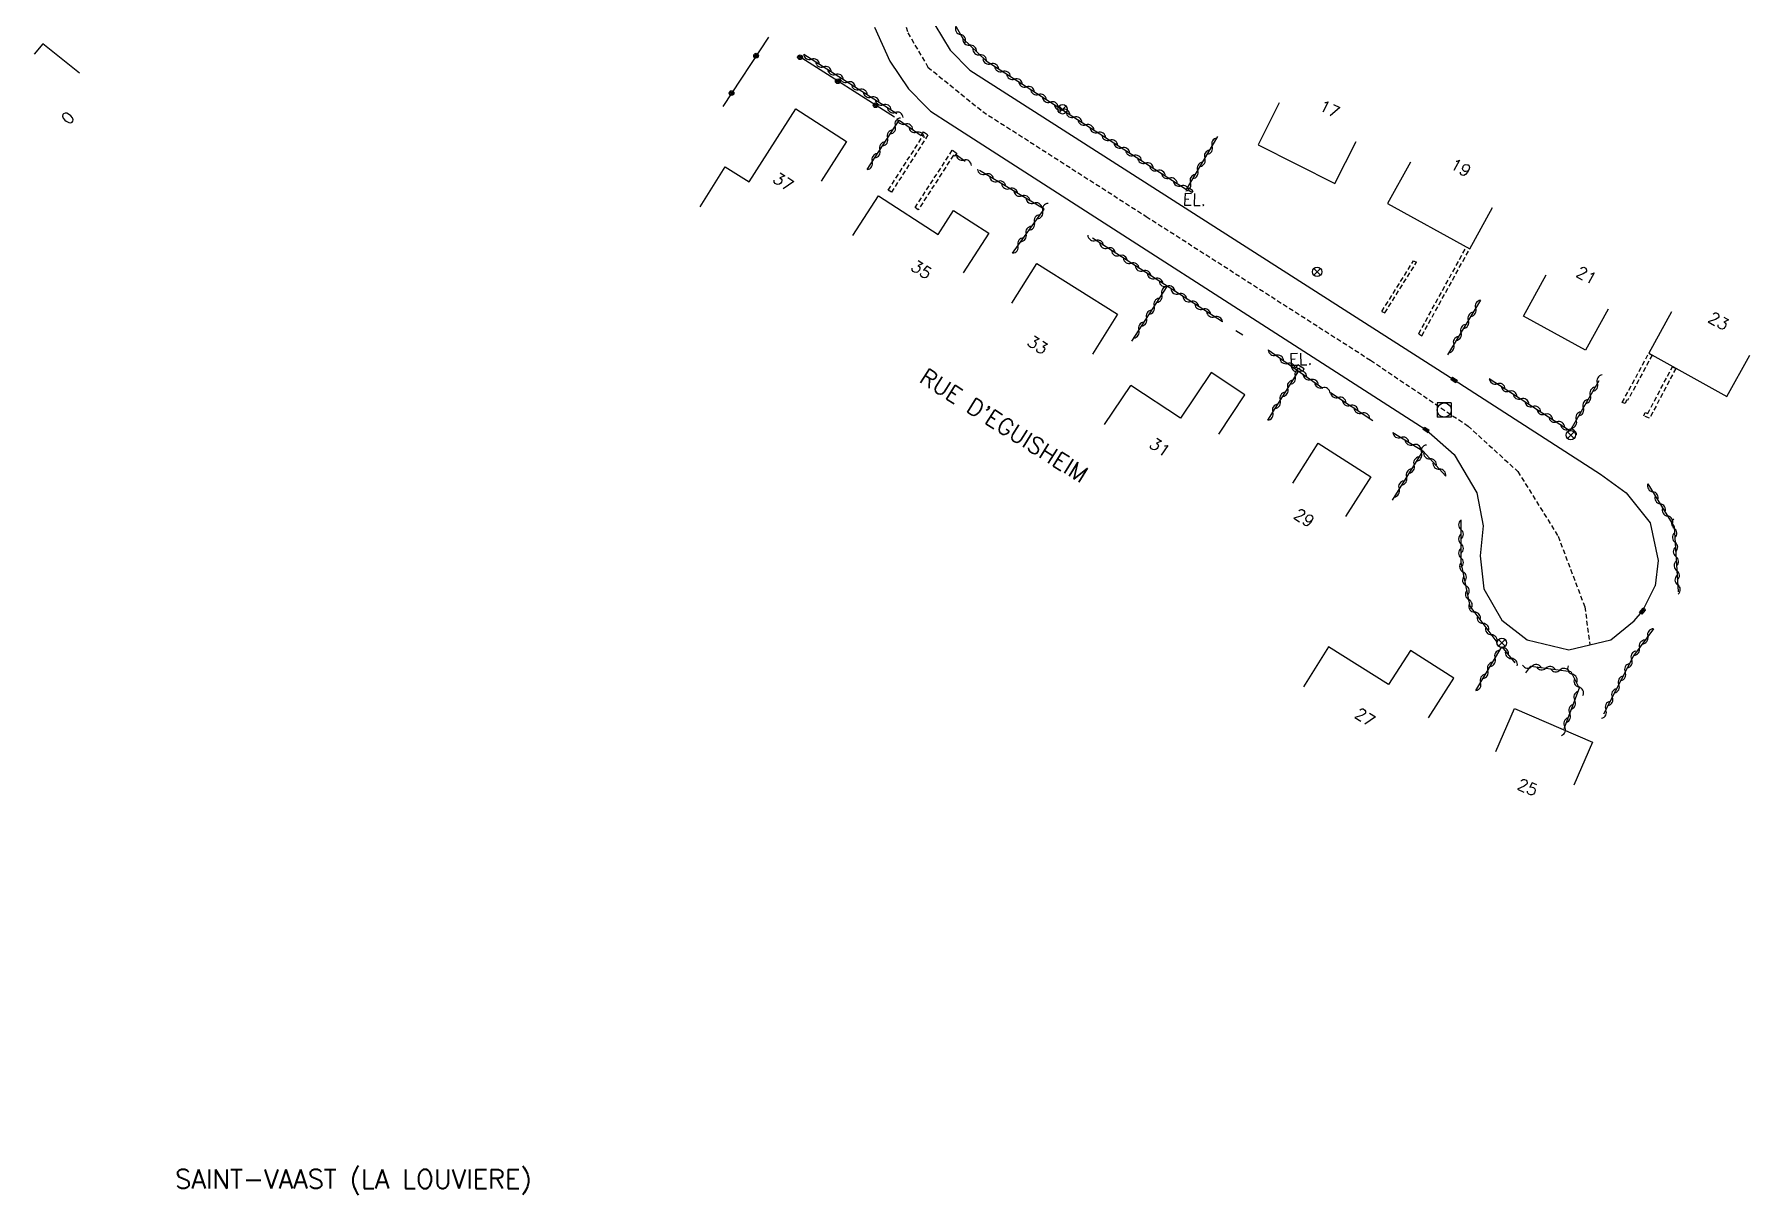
# Model space of a CAD drawing. Header units: millimetres. Extents: x 135999 to 137000, y 128000 to 129000.
# Drawn here: x 136000 to 136181.9, y 128011.8 to 128134.8 of the extents above; entities that cross this region are included whole.
import ezdxf
from ezdxf.enums import TextEntityAlignment as Align

# ---------------------------------------------------------------- set-up
doc = ezdxf.new("R2010")
doc.units = ezdxf.units.MM
doc.linetypes.add('DASHED', pattern=[0.75, 0.5, -0.25])
doc.layers.get('0').update_dxf_attribs({"linetype": 'CONTINUOUS'})
for name, color, linetype in [('W0001', 6, 'DASHED'), ('W0008', 7, 'CONTINUOUS'), ('W0100', 7, 'CONTINUOUS'), ('W0112', 1, 'DASHED'), ('W0310', 3, 'CONTINUOUS'), ('W0322', 7, 'CONTINUOUS'), ('W0400', 7, 'CONTINUOUS'), ('W0420', 7, 'CONTINUOUS'), ('W0469', 7, 'CONTINUOUS'), ('W0980', 7, 'CONTINUOUS'), ('W0984', 7, 'CONTINUOUS'), ('W0989', 7, 'CONTINUOUS'), ('W0991', 7, 'CONTINUOUS')]:
    doc.layers.add(name, color=color, linetype=linetype)
doc.styles.get("Standard").update_dxf_attribs({"font": 'romans.shx', "width": 0.85})

# ---------------------------------------------------------------- blocks, each defined once
blk = doc.blocks.new('T400')
for p, q in [((-0.15, 0.3), (0.15, 0.3)), ((-0.15, -0.25), (-0.15, 0.3)), ((-0.15, 0.15), (0.15, 0.15)), ((-0.15, 0), (0.15, 0)), ((0.15, 0.3), (0.15, -0.25)), ((-0.15, -0.15), (0.15, -0.15)), ((-0.15, -0.25), (-0.15, -0.3)), ((-0.15, -0.3), (0.15, -0.3)), ((0.15, -0.3), (0.15, -0.25))]:
    blk.add_line(p, q)
blk = doc.blocks.new('T420')
for p, q in [((0.75, 0.75), (-0.75, 0.75)), ((-0.75, 0.75), (-0.75, -0.75)), ((0.75, 0.75), (0.75, -0.75)), ((0.75, -0.75), (-0.75, -0.75))]:
    blk.add_line(p, q)
blk.add_ellipse((0, 0), major_axis=(-0.53, 0.53), ratio=1, start_param=3.926991, end_param=10.210176)
blk = doc.blocks.new('t310o')
at = {"color": 0, "linetype": 'Continuous'}
for centre, start, end in [((-0.5, 0.38), 216.8699, 323.1304), ((0.5, -0.37), 36.8699, 143.1303)]:
    blk.add_arc(centre, 0.625, start, end, dxfattribs=at)
blk = doc.blocks.new('t322o')
at = {"color": 0, "linetype": 'Continuous'}
for radius in [0.25, 0.15]:
    blk.add_circle((0, 0), radius, dxfattribs=at)
blk = doc.blocks.new('T469')
at = {"color": 0, "linetype": 'Continuous', "flags": 128}
for points in [[(-0.35, 0.35), (0.35, -0.35)], [(-0.35, -0.35), (0.35, 0.35)]]:
    blk.add_lwpolyline(points, dxfattribs=at)
at = {"color": 0, "linetype": 'Continuous'}
blk.add_circle((0, 0), 0.5, dxfattribs=at)

msp = doc.modelspace()

# ---------------------------------------------------------------- linework, layer by layer
at = {"layer": 'W0001'}
msp.add_lwpolyline([(136044.38, 128209.14), (136049.32, 128207.85), (136052.39, 128205.52), (136059.32, 128201.01), (136078.73, 128188.85), (136091.95, 128180.58), (136095.8, 128177.23), (136098.71, 128172.14), (136099.3, 128165.96), (136097.63, 128160.62), (136093.49, 128153.59), (136091.33, 128148.39), (136090.91, 128141.41), (136092.62, 128135), (136094.76, 128131.36), (136100.56, 128126.65), (136117.91, 128115.52), (136141.69, 128100.27), (136152.02, 128093.29), (136157.3, 128088.47), (136161.57, 128081.6), (136164.4, 128074.12), (136164.94, 128070.08)], dxfattribs=at)
at = {"layer": 'W0008'}
for points in [[(136095.48, 128135.85), (136097.11, 128133.16), (136099.21, 128131.04), (136150.54, 128098.18), (136166.06, 128088.19), (136168.79, 128086.19), (136171.32, 128083.01), (136172.18, 128079.03), (136171.86, 128076.34)], [(136089.08, 128135.59), (136090.7, 128131.99), (136092.71, 128129.07), (136094.56, 128127.15), (136095.04, 128126.71), (136097.1, 128125.34), (136146.5, 128093.61), (136147.58, 128092.89), (136150.54, 128090.26), (136152.97, 128086.2), (136153.63, 128082.72), (136153.32, 128079.54), (136153.71, 128076.04), (136155.59, 128072.7), (136158.3, 128070.61), (136162.7, 128069.54), (136167.17, 128070.62), (136169.64, 128072.62), (136170.52, 128073.65), (136171.86, 128076.34)]]:
    msp.add_lwpolyline(points, dxfattribs=at)
at = {"layer": 'W0100'}
for p, q in [((136122.46, 128118.51), (136122.35, 128118.33)), ((136122.85, 128118.24), (136122.46, 128118.51)), ((136133.81, 128099.5), (136133.98, 128099.78)), ((136134.49, 128099.1), (136133.81, 128099.5)), ((136113.49, 128093.44), (136116.25, 128097.61))]:
    msp.add_line(p, q, dxfattribs=at)
for points in [[(136004.79, 128130.72), (136000.89, 128133.85), (136000, 128132.74)], [(136070.59, 128116.55), (136073.24, 128120.78), (136075.79, 128119.19), (136080.73, 128126.93), (136086.12, 128123.47), (136083.42, 128119.26)], [(136132.01, 128127.57), (136129.76, 128123.11), (136137.91, 128119.01), (136140.15, 128123.48)], [(136145.91, 128121.29), (136143.49, 128116.91), (136152.2, 128112.1), (136154.62, 128116.48)], [(136086.8, 128113.5), (136089.52, 128117.7), (136095.84, 128113.6), (136097.45, 128116.17), (136101.21, 128113.75), (136098.5, 128109.54)], [(136122.85, 128118.24), (136122.74, 128118.05), (136122.35, 128118.33)], [(136103.65, 128106.31), (136106.31, 128110.55), (136114.87, 128105.17), (136112.22, 128100.93)], [(136166.88, 128105.7), (136164.46, 128101.33), (136157.9, 128104.95), (136160.32, 128109.33)], [(136173.61, 128105.39), (136171.18, 128101.01), (136179.46, 128096.42), (136181.89, 128100.8)], [(136134.49, 128099.1), (136134.65, 128099.37), (136133.98, 128099.78)], [(136125.59, 128092.44), (136128.35, 128096.6), (136124.77, 128098.98), (136121.53, 128094.11), (136116.25, 128097.61)], [(136133.45, 128087.25), (136136.13, 128091.47), (136141.72, 128087.91), (136139.03, 128083.69)], [(136147.83, 128062.33), (136150.52, 128066.54), (136145.91, 128069.48), (136143.6, 128065.86), (136137.24, 128069.87), (136134.57, 128065.64)], [(136154.97, 128058.76), (136156.96, 128063.34), (136165.22, 128059.77), (136163.24, 128055.18)]]:
    msp.add_lwpolyline(points, dxfattribs=at)
at = {"layer": 'W0112'}
for p, q in [((136094.76, 128124.17), (136090.89, 128118.1)), ((136094.28, 128124.49), (136094.76, 128124.17)), ((136093.39, 128116.46), (136097.35, 128122.57)), ((136097.35, 128122.57), (136097.81, 128122.24)), ((136146.79, 128103.08), (136151.85, 128112.29)), ((136142.88, 128105.44), (136146.25, 128110.81)), ((136146.25, 128110.81), (136146.57, 128110.67)), ((136168.38, 128095.79), (136171.18, 128101.01)), ((136174.05, 128099.4), (136171.27, 128094.11)), ((136168.67, 128095.68), (136168.38, 128095.79)), ((136171.27, 128094.11), (136170.67, 128094.36))]:
    msp.add_line(p, q, dxfattribs=at)
for points in [[(136090.89, 128118.1), (136090.55, 128118.32), (136094.21, 128124.05)], [(136094.21, 128124.05), (136094.06, 128124.15), (136094.28, 128124.49)], [(136097.45, 128122.01), (136093.73, 128116.24), (136093.39, 128116.46)], [(136097.81, 128122.24), (136097.58, 128121.92), (136097.45, 128122.01)], [(136142.88, 128105.44), (136143.2, 128105.31), (136146.57, 128110.67)], [(136146.79, 128103.08), (136147.12, 128102.87), (136152.2, 128112.1)], [(136171.18, 128101.01), (136171.54, 128100.82), (136168.94, 128095.99)], [(136171.08, 128094.62), (136173.7, 128099.58), (136174.05, 128099.4)], [(136168.94, 128095.99), (136168.82, 128096.04), (136168.67, 128095.68)], [(136170.67, 128094.36), (136170.82, 128094.73), (136171.08, 128094.62)]]:
    msp.add_lwpolyline(points, dxfattribs=at)
at = {"layer": 'W0310'}
for p, q in [((136081.58, 128132.74), (136091.47, 128126.43)), ((136097.74, 128122.09), (136098.7, 128121.39)), ((136125.99, 128104.34), (136112.21, 128113.21)), ((136120.09, 128108.1), (136116.34, 128102.28)), ((136153.35, 128106.64), (136149.85, 128100.85)), ((136127.41, 128103.41), (136128.13, 128102.95)), ((136130.83, 128101.36), (136136.63, 128097.31)), ((136130.79, 128093.9), (136134.07, 128099.15)), ((136137.44, 128096.86), (136141.94, 128093.87)), ((136149.66, 128087.96), (136147.23, 128090.67))]:
    msp.add_line(p, q, dxfattribs=at)
for points in [[(136096.23, 128138.3), (136098.44, 128134.39), (136100.92, 128132.02), (136122.17, 128118.39), (136125.49, 128124)], [(136088.31, 128120.5), (136091.71, 128125.75), (136094.02, 128124.11)], [(136103.71, 128111.63), (136107.08, 128116.3), (136100.21, 128120.41)], [(136154.28, 128098.32), (136162.85, 128092.8), (136165.91, 128098.13)], [(136144.05, 128092.6), (136147.23, 128090.67), (136143.96, 128085.42)], [(136171.1, 128087.17), (136173.87, 128082.59), (136174.29, 128075.7)], [(136155.1, 128070.35), (136152.25, 128074.19), (136151.29, 128078.82), (136151.28, 128083.35)], [(136171.68, 128071.79), (136169.56, 128068.93), (136166.39, 128062.73)], [(136152.84, 128065.23), (136155.62, 128069.87), (136156.98, 128068.18)], [(136158.15, 128067.12), (136158.67, 128067.82), (136162.93, 128067.25), (136163.81, 128065.48), (136162.17, 128061.16)]]:
    msp.add_lwpolyline(points, dxfattribs=at)
at = {"layer": 'W0322'}
for p, q in [((136077.84, 128134.56), (136073, 128127.19)), ((136091.2, 128126.04), (136080.98, 128132.56))]:
    msp.add_line(p, q, dxfattribs=at)

# ---------------------------------------------------------------- block references
at = {"layer": 'W0310'}
for p, rotation in [((136098.2, 128134.82), 299.3876059619898), ((136099.17, 128133.69), 316.3503613647376), ((136082.42, 128132.2), 327.4993205005562), ((136083.68, 128131.4), 327.4993205005562), ((136100.25, 128132.66), 316.3503613647376), ((136101.41, 128131.71), 327.3325676282377), ((136084.95, 128130.59), 327.4993205005562), ((136086.21, 128129.78), 327.4993205005562), ((136102.67, 128130.9), 327.3325676282377), ((136103.93, 128130.09), 327.3325676282377), ((136087.48, 128128.98), 327.4993205005562), ((136088.74, 128128.17), 327.4993205005562), ((136105.2, 128129.28), 327.3325676282377), ((136106.46, 128128.47), 327.3325676282377), ((136090.01, 128127.37), 327.4993205005562), ((136091.27, 128126.56), 327.4993205005562), ((136107.72, 128127.66), 327.3325676282377), ((136108.98, 128126.85), 327.3325676282377), ((136110.25, 128126.04), 327.3325676282377), ((136091.3, 128125.12), 57.10018581584945), ((136092.32, 128125.32), 324.7087713570893), ((136093.54, 128124.45), 324.7087713570893), ((136111.51, 128125.23), 327.3325676282377), ((136112.77, 128124.42), 327.3325676282377), ((136089.67, 128122.6), 57.10018581584945), ((136090.48, 128123.86), 57.10018581584945), ((136114.03, 128123.61), 327.3325676282377), ((136115.3, 128122.8), 327.3325676282377), ((136124.89, 128122.98), 59.3906303595722), ((136088.85, 128121.34), 57.10018581584945), ((136098.55, 128121.5), 323.7177764668314), ((136116.56, 128121.99), 327.3325676282377), ((136117.82, 128121.18), 327.3325676282377), ((136123.36, 128120.4), 59.3906303595722), ((136124.12, 128121.69), 59.3906303595722), ((136100.86, 128120.02), 149.0681816765558), ((136102.14, 128119.25), 149.0681816765558), ((136119.08, 128120.38), 327.3325676282377), ((136120.35, 128119.57), 327.3325676282377), ((136121.61, 128118.76), 327.3325676282377), ((136122.6, 128119.11), 59.3906303595722), ((136103.43, 128118.48), 149.0681816765558), ((136104.72, 128117.71), 149.0681816765558), ((136106, 128116.94), 149.0681816765558), ((136106.05, 128114.88), 54.23404818808386), ((136106.93, 128116.09), 54.23404818808386), ((136105.17, 128113.66), 54.23404818808386), ((136104.3, 128112.44), 54.23404818808386), ((136112.54, 128112.99), 147.2462742626363), ((136113.8, 128112.18), 147.2462742626363), ((136115.06, 128111.37), 147.2462742626363), ((136116.32, 128110.56), 147.2462742626363), ((136117.58, 128109.75), 147.2462742626363), ((136118.85, 128108.94), 147.2462742626363), ((136120.11, 128108.12), 147.2462742626363), ((136118.74, 128106), 237.1744884616735), ((136119.55, 128107.26), 237.1744884616735), ((136121.37, 128107.31), 147.2462742626363), ((136122.63, 128106.5), 147.2462742626363), ((136152.83, 128105.79), 238.8430582731818), ((136117.92, 128104.74), 237.1744884616735), ((136123.89, 128105.69), 147.2462742626363), ((136125.15, 128104.88), 147.2462742626363), ((136152.05, 128104.5), 238.8430582731818), ((136117.11, 128103.48), 237.1744884616735), ((136151.27, 128103.22), 238.8430582731818), ((136131.65, 128100.79), 325.0417933590588), ((136150.5, 128101.93), 238.8430582731818), ((136132.88, 128099.93), 325.0417933590588), ((136133.7, 128098.57), 57.99659647757411), ((136134.11, 128099.07), 325.0417933590588), ((136132.91, 128097.29), 57.99659647757411), ((136135.34, 128098.21), 325.0417933590588), ((136136.57, 128097.35), 325.0417933590588), ((136155.12, 128097.78), 327.2373932379876), ((136156.38, 128096.97), 327.2373932379876), ((136165.74, 128097.84), 60.1751990922412), ((136132.11, 128096.02), 57.99659647757411), ((136138.27, 128096.31), 326.4834588709721), ((136139.52, 128095.48), 326.4834588709721), ((136157.64, 128096.16), 327.2373932379876), ((136158.9, 128095.35), 327.2373932379876), ((136164.25, 128095.24), 60.1751990922412), ((136164.99, 128096.54), 60.1751990922412), ((136131.32, 128094.75), 57.99659647757411), ((136140.77, 128094.65), 326.4834588709721), ((136160.16, 128094.53), 327.2373932379876), ((136161.43, 128093.72), 327.2373932379876), ((136163.5, 128093.94), 60.1751990922412), ((136144.9, 128092.08), 328.817205745267), ((136162.69, 128092.91), 327.2373932379876), ((136146.19, 128091.3), 328.817205745267), ((136147.08, 128090.43), 238.0516035232495), ((136147.99, 128089.82), 131.9122298993819), ((136145.5, 128087.89), 238.0516035232495), ((136146.29, 128089.16), 238.0516035232495), ((136148.99, 128088.71), 131.9122298993819), ((136144.7, 128086.62), 238.0516035232495), ((136171.61, 128086.32), 301.156575367241), ((136172.39, 128085.04), 301.156575367241), ((136151.28, 128082.31), 90.08831229161777), ((136173.17, 128083.75), 301.156575367241), ((136173.88, 128082.45), 273.5261894466523), ((136151.28, 128080.81), 90.08831229161777), ((136173.97, 128080.95), 273.5261894466523), ((136151.28, 128079.31), 90.08831229161777), ((136174.06, 128079.45), 273.5261894466523), ((136151.49, 128077.83), 101.8329787902192), ((136174.15, 128077.96), 273.5261894466523), ((136151.8, 128076.36), 101.8329787902192), ((136152.11, 128074.89), 101.8329787902192), ((136174.24, 128076.46), 273.5261894466523), ((136152.72, 128073.56), 126.4674992680894), ((136153.61, 128072.36), 126.4674992680894), ((136154.5, 128071.15), 126.4674992680894), ((136155.67, 128069.8), 308.8042296255252), ((136170.19, 128069.78), 233.548135469303), ((136171.08, 128070.99), 233.548135469303), ((136154.89, 128068.66), 59.09440013866752), ((136156.61, 128068.63), 308.8042296255252), ((136169.36, 128068.54), 242.9307019934111), ((136153.35, 128066.09), 59.09440013866752), ((136154.12, 128067.37), 59.09440013866752), ((136158.8, 128067.8), 352.3711349162623), ((136160.28, 128067.6), 352.3711349162623), ((136161.77, 128067.4), 352.3711349162623), ((136163.08, 128066.96), 296.4353514006364), ((136168, 128065.87), 242.9307019934111), ((136168.68, 128067.2), 242.9307019934111), ((136163.33, 128064.21), 249.2377926151503), ((136163.75, 128065.61), 296.4353514006364), ((136167.31, 128064.53), 242.9307019934111), ((136162.8, 128062.81), 249.2377926151503), ((136166.63, 128063.2), 242.9307019934111), ((136162.27, 128061.41), 249.2377926151503)]:
    msp.add_blockref('t310o', p, dxfattribs=dict(at, rotation=rotation))
at = {"layer": 'W0322'}
for p, rotation in [((136076.54, 128132.58), 236.726101848773), ((136081.19, 128132.42), 147.4958417882638), ((136073.93, 128128.61), 236.726101848773), ((136085.2, 128129.87), 147.4958417882638), ((136089.2, 128127.32), 147.4958417882638)]:
    msp.add_blockref('t322o', p, dxfattribs=dict(at, rotation=rotation))
at = {"layer": 'W0400'}
for p, rotation in [((136150.54, 128098.18), 237.3712017610806), ((136147.58, 128092.89), 56.47058341599097), ((136170.52, 128073.65), 139.5974586249319)]:
    msp.add_blockref('T400', p, dxfattribs=dict(at, rotation=rotation))
at = {"layer": 'W0420'}
msp.add_blockref('T420', (136149.5, 128094.99), dxfattribs=at)
at = {"layer": 'W0469'}
for p in [(136109.03, 128126.89), (136136.02, 128109.65), (136162.92, 128092.33), (136155.61, 128070.29)]:
    msp.add_blockref('T469', p, dxfattribs=at)

# ---------------------------------------------------------------- texts
at = {"layer": 'W0980'}
msp.add_text('SAINT-VAAST (LA LOUVIERE)', height=2, dxfattribs=at).set_placement((136033.83, 128013.28), align=Align.MIDDLE)
at = {"layer": 'W0984'}
for rotation, p in [(357.6464, (136123.01, 128117.32)), (1.6726, (136134.27, 128100.4))]:
    msp.add_text('EL.', height=1.25, rotation=rotation, dxfattribs=at).set_placement(p, align=Align.MIDDLE)
at = {"layer": 'W0989'}
msp.add_text("RUE D'EGUISHEIM", height=1.75, rotation=327.8568, dxfattribs=at).set_placement((136102.83, 128093.34), align=Align.MIDDLE)
at = {"layer": 'W0991'}
for s, height, rotation, p in [('17', 1.25, 333.3101, (136137.34, 128126.92)), ('0', 1.25, 230.8464, (136003.56, 128125.97)), ('19', 1.25, 331.058, (136151.25, 128120.7)), ('37', 1.25, 327.2876, (136079.43, 128119.2)), ('35', 1.25, 327.2059, (136094.07, 128109.88)), ('21', 1.249, 331.0581, (136164.57, 128109.27)), ('23', 1.25, 331.0127, (136178.6, 128104.44)), ('33', 1.25, 327.8902, (136106.39, 128101.9)), ('31', 1.25, 326.4412, (136119.35, 128091.05)), ('29', 1.25, 327.5022, (136134.64, 128083.56)), ('27', 1.25, 327.4506, (136141.11, 128062.41)), ('25', 1.25, 336.6071, (136158.34, 128054.98))]:
    msp.add_text(s, height=height, rotation=rotation, dxfattribs=at).set_placement(p, align=Align.MIDDLE)

doc.saveas('drawing.dxf')
